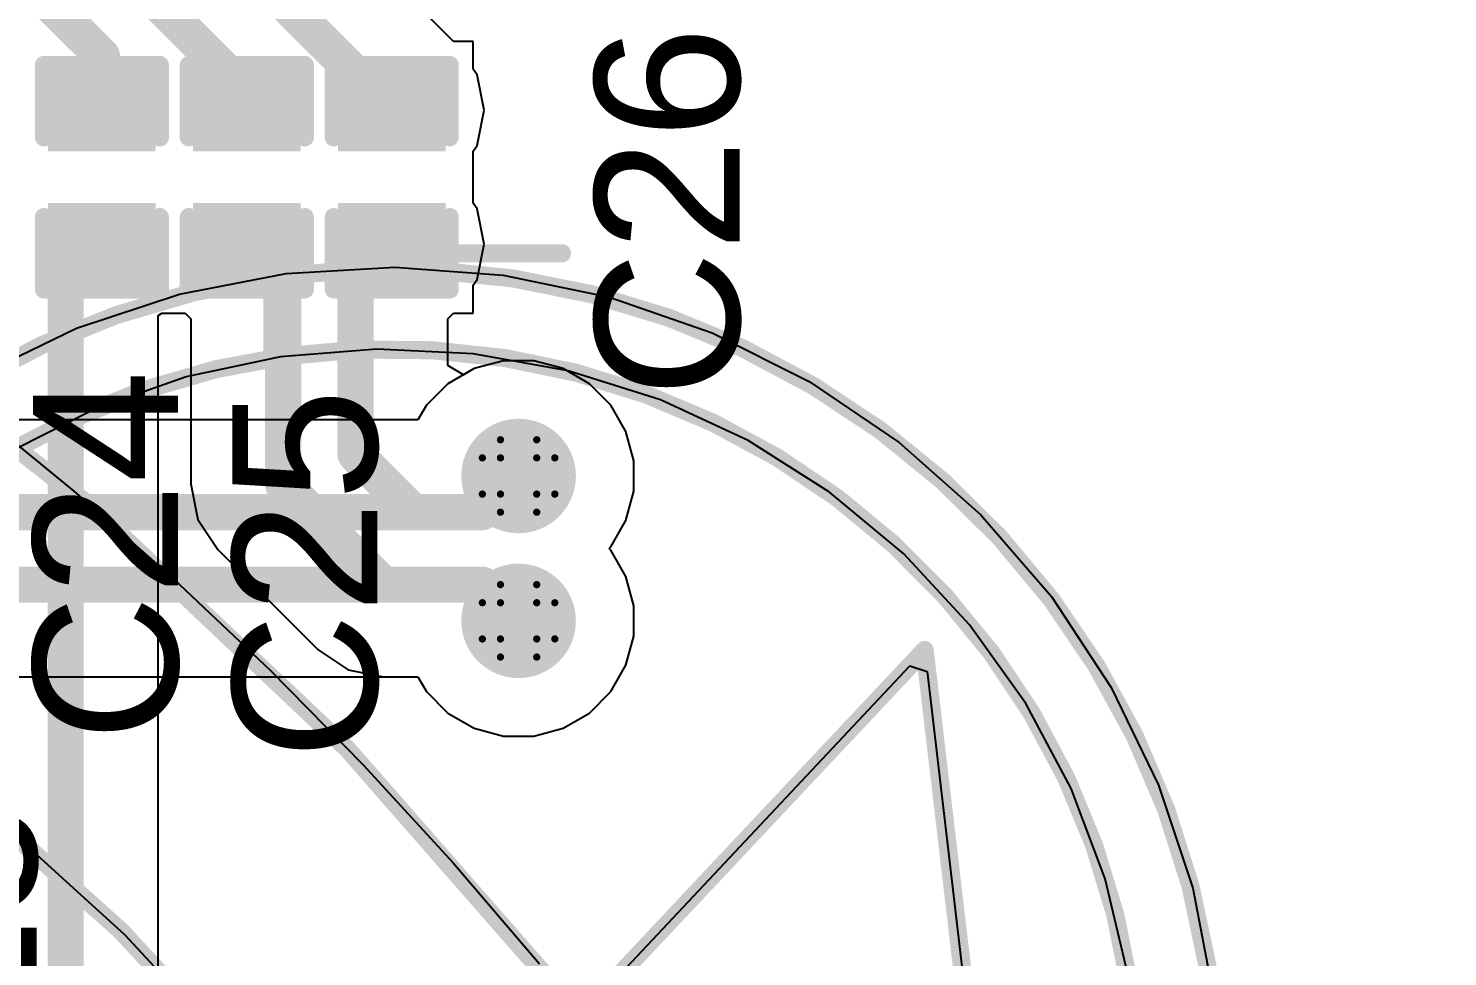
# Model space of a CAD drawing. Header units: inches. Extents: x -60 to 307, y -25 to 134.
# Drawn here: x 24.35 to 34.3, y 3.49 to 10 of the extents above; entities that cross this region are included whole.
import ezdxf

# ---------------------------------------------------------------- set-up
doc = ezdxf.new("R2010")
doc.units = ezdxf.units.IN
for name, color, linetype in [('BOARD OUTLINE', 216, 'Continuous'), ('Bottom Layer', 5, 'Continuous'), ('Bottom Overlay', 54, 'Continuous'), ('Bottom Solder', 6, 'Continuous'), ('Drill Drawing', 1, 'Continuous'), ('Top Layer', 1, 'Continuous'), ('Top Overlay', 2, 'Continuous'), ('Top Paste', 8, 'Continuous'), ('Top Solder', 216, 'Continuous'), ('Via Holes', 16, 'Continuous')]:
    doc.layers.add(name, color=color, linetype=linetype)
doc.styles.add('Arial', font='', dxfattribs={"height": 0.2})
doc.styles.get('Arial').set_extended_font_data('Arial')

# ---------------------------------------------------------------- blocks, each defined once
blk = doc.blocks.new('C___0402_52')
at = {"layer": 'Top Layer'}
for points in [[(-0.6985, -0.3175), (-0.6985, 0.3175), (-0.2413, 0.3175), (-0.2413, -0.3175)], [(0.2413, -0.3175), (0.2413, 0.3175), (0.6985, 0.3175), (0.6985, -0.3175)]]:
    blk.add_hatch(color=1, dxfattribs=at).paths.add_polyline_path(points)
at = {"layer": 'Top Paste'}
for points in [[(-0.6985, -0.3175), (-0.6985, 0.3175), (-0.2413, 0.3175), (-0.2413, -0.3175)], [(0.2413, -0.3175), (0.2413, 0.3175), (0.6985, 0.3175), (0.6985, -0.3175)]]:
    blk.add_hatch(color=8, dxfattribs=at).paths.add_polyline_path(points)
at = {"layer": 'Top Solder'}
for points in [[(-0.7585, -0.3775), (-0.7585, 0.3775), (-0.1813, 0.3775), (-0.1813, -0.3775)], [(0.1813, -0.3775), (0.1813, 0.3775), (0.7585, 0.3775), (0.7585, -0.3775)]]:
    blk.add_hatch(color=216, dxfattribs=at).paths.add_polyline_path(points)
at = {"layer": 'Top Overlay'}
for points in [[(-0.7874, 0.4064, 0.127, 0.127, 0), (-0.7874, -0.4064, 0.127, 0.127, 0)], [(-0.7874, 0.4064, 0.127, 0.127, 0), (-0.2794, 0.4064, 0.127, 0.127, 0)], [(0.2794, 0.4064, 0.127, 0.127, 0), (0.7874, 0.4064, 0.127, 0.127, 0)], [(0.7874, 0.4064, 0.127, 0.127, 0), (0.7874, -0.4064, 0.127, 0.127, 0)], [(-0.7874, -0.4064, 0.127, 0.127, 0), (-0.2794, -0.4064, 0.127, 0.127, 0)], [(0.2794, -0.4064, 0.127, 0.127, 0), (0.7874, -0.4064, 0.127, 0.127, 0)]]:
    blk.add_lwpolyline(points, format="xyseb", dxfattribs=at)
for points in [[(-0.8191, 0.4064, 0.0635, 0.0635, 1), (-0.7556, 0.4064, 0.0635, 0.0635, 1)], [(-0.8191, 0.4064, 0.0635, 0.0635, 1), (-0.7556, 0.4064, 0.0635, 0.0635, 1)], [(-0.3111, 0.4064, 0.0635, 0.0635, 1), (-0.2477, 0.4064, 0.0635, 0.0635, 1)], [(0.2477, 0.4064, 0.0635, 0.0635, 1), (0.3111, 0.4064, 0.0635, 0.0635, 1)], [(0.7556, 0.4064, 0.0635, 0.0635, 1), (0.8191, 0.4064, 0.0635, 0.0635, 1)], [(0.7556, 0.4064, 0.0635, 0.0635, 1), (0.8191, 0.4064, 0.0635, 0.0635, 1)], [(-0.8191, -0.4064, 0.0635, 0.0635, 1), (-0.7556, -0.4064, 0.0635, 0.0635, 1)], [(-0.8191, -0.4064, 0.0635, 0.0635, 1), (-0.7556, -0.4064, 0.0635, 0.0635, 1)], [(-0.3111, -0.4064, 0.0635, 0.0635, 1), (-0.2477, -0.4064, 0.0635, 0.0635, 1)], [(0.2477, -0.4064, 0.0635, 0.0635, 1), (0.3111, -0.4064, 0.0635, 0.0635, 1)], [(0.7556, -0.4064, 0.0635, 0.0635, 1), (0.8191, -0.4064, 0.0635, 0.0635, 1)], [(0.7556, -0.4064, 0.0635, 0.0635, 1), (0.8191, -0.4064, 0.0635, 0.0635, 1)]]:
    blk.add_lwpolyline(points, format="xyseb", close=True, dxfattribs=at)
blk = doc.blocks.new('C___0402_53')
at = {"layer": 'Top Layer'}
for points in [[(-0.6985, -0.3175), (-0.6985, 0.3175), (-0.2413, 0.3175), (-0.2413, -0.3175)], [(0.2413, -0.3175), (0.2413, 0.3175), (0.6985, 0.3175), (0.6985, -0.3175)]]:
    blk.add_hatch(color=1, dxfattribs=at).paths.add_polyline_path(points)
at = {"layer": 'Top Paste'}
for points in [[(-0.6985, -0.3175), (-0.6985, 0.3175), (-0.2413, 0.3175), (-0.2413, -0.3175)], [(0.2413, -0.3175), (0.2413, 0.3175), (0.6985, 0.3175), (0.6985, -0.3175)]]:
    blk.add_hatch(color=8, dxfattribs=at).paths.add_polyline_path(points)
at = {"layer": 'Top Solder'}
for points in [[(-0.7585, -0.3775), (-0.7585, 0.3775), (-0.1813, 0.3775), (-0.1813, -0.3775)], [(0.1813, -0.3775), (0.1813, 0.3775), (0.7585, 0.3775), (0.7585, -0.3775)]]:
    blk.add_hatch(color=216, dxfattribs=at).paths.add_polyline_path(points)
at = {"layer": 'Top Overlay'}
for points in [[(-0.7874, 0.4064, 0.127, 0.127, 0), (-0.7874, -0.4064, 0.127, 0.127, 0)], [(-0.7874, 0.4064, 0.127, 0.127, 0), (-0.2794, 0.4064, 0.127, 0.127, 0)], [(0.2794, 0.4064, 0.127, 0.127, 0), (0.7874, 0.4064, 0.127, 0.127, 0)], [(0.7874, 0.4064, 0.127, 0.127, 0), (0.7874, -0.4064, 0.127, 0.127, 0)], [(-0.7874, -0.4064, 0.127, 0.127, 0), (-0.2794, -0.4064, 0.127, 0.127, 0)], [(0.2794, -0.4064, 0.127, 0.127, 0), (0.7874, -0.4064, 0.127, 0.127, 0)]]:
    blk.add_lwpolyline(points, format="xyseb", dxfattribs=at)
for points in [[(-0.8191, 0.4064, 0.0635, 0.0635, 1), (-0.7556, 0.4064, 0.0635, 0.0635, 1)], [(-0.8191, 0.4064, 0.0635, 0.0635, 1), (-0.7556, 0.4064, 0.0635, 0.0635, 1)], [(-0.3111, 0.4064, 0.0635, 0.0635, 1), (-0.2477, 0.4064, 0.0635, 0.0635, 1)], [(0.2477, 0.4064, 0.0635, 0.0635, 1), (0.3111, 0.4064, 0.0635, 0.0635, 1)], [(0.7556, 0.4064, 0.0635, 0.0635, 1), (0.8191, 0.4064, 0.0635, 0.0635, 1)], [(0.7556, 0.4064, 0.0635, 0.0635, 1), (0.8191, 0.4064, 0.0635, 0.0635, 1)], [(-0.8191, -0.4064, 0.0635, 0.0635, 1), (-0.7556, -0.4064, 0.0635, 0.0635, 1)], [(-0.8191, -0.4064, 0.0635, 0.0635, 1), (-0.7556, -0.4064, 0.0635, 0.0635, 1)], [(-0.3111, -0.4064, 0.0635, 0.0635, 1), (-0.2477, -0.4064, 0.0635, 0.0635, 1)], [(0.2477, -0.4064, 0.0635, 0.0635, 1), (0.3111, -0.4064, 0.0635, 0.0635, 1)], [(0.7556, -0.4064, 0.0635, 0.0635, 1), (0.8191, -0.4064, 0.0635, 0.0635, 1)], [(0.7556, -0.4064, 0.0635, 0.0635, 1), (0.8191, -0.4064, 0.0635, 0.0635, 1)]]:
    blk.add_lwpolyline(points, format="xyseb", close=True, dxfattribs=at)
blk = doc.blocks.new('C___0402_54')
at = {"layer": 'Top Layer'}
for points in [[(-0.6985, -0.3175), (-0.6985, 0.3175), (-0.2413, 0.3175), (-0.2413, -0.3175)], [(0.2413, -0.3175), (0.2413, 0.3175), (0.6985, 0.3175), (0.6985, -0.3175)]]:
    blk.add_hatch(color=1, dxfattribs=at).paths.add_polyline_path(points)
at = {"layer": 'Top Paste'}
for points in [[(-0.6985, -0.3175), (-0.6985, 0.3175), (-0.2413, 0.3175), (-0.2413, -0.3175)], [(0.2413, -0.3175), (0.2413, 0.3175), (0.6985, 0.3175), (0.6985, -0.3175)]]:
    blk.add_hatch(color=8, dxfattribs=at).paths.add_polyline_path(points)
at = {"layer": 'Top Solder'}
for points in [[(-0.7585, -0.3775), (-0.7585, 0.3775), (-0.1813, 0.3775), (-0.1813, -0.3775)], [(0.1813, -0.3775), (0.1813, 0.3775), (0.7585, 0.3775), (0.7585, -0.3775)]]:
    blk.add_hatch(color=216, dxfattribs=at).paths.add_polyline_path(points)
at = {"layer": 'Top Overlay'}
for points in [[(-0.7874, 0.4064, 0.127, 0.127, 0), (-0.7874, -0.4064, 0.127, 0.127, 0)], [(-0.7874, 0.4064, 0.127, 0.127, 0), (-0.2794, 0.4064, 0.127, 0.127, 0)], [(0.2794, 0.4064, 0.127, 0.127, 0), (0.7874, 0.4064, 0.127, 0.127, 0)], [(0.7874, 0.4064, 0.127, 0.127, 0), (0.7874, -0.4064, 0.127, 0.127, 0)], [(-0.7874, -0.4064, 0.127, 0.127, 0), (-0.2794, -0.4064, 0.127, 0.127, 0)], [(0.2794, -0.4064, 0.127, 0.127, 0), (0.7874, -0.4064, 0.127, 0.127, 0)]]:
    blk.add_lwpolyline(points, format="xyseb", dxfattribs=at)
for points in [[(-0.8191, 0.4064, 0.0635, 0.0635, 1), (-0.7556, 0.4064, 0.0635, 0.0635, 1)], [(-0.8191, 0.4064, 0.0635, 0.0635, 1), (-0.7556, 0.4064, 0.0635, 0.0635, 1)], [(-0.3111, 0.4064, 0.0635, 0.0635, 1), (-0.2477, 0.4064, 0.0635, 0.0635, 1)], [(0.2477, 0.4064, 0.0635, 0.0635, 1), (0.3111, 0.4064, 0.0635, 0.0635, 1)], [(0.7556, 0.4064, 0.0635, 0.0635, 1), (0.8191, 0.4064, 0.0635, 0.0635, 1)], [(0.7556, 0.4064, 0.0635, 0.0635, 1), (0.8191, 0.4064, 0.0635, 0.0635, 1)], [(-0.8191, -0.4064, 0.0635, 0.0635, 1), (-0.7556, -0.4064, 0.0635, 0.0635, 1)], [(-0.8191, -0.4064, 0.0635, 0.0635, 1), (-0.7556, -0.4064, 0.0635, 0.0635, 1)], [(-0.3111, -0.4064, 0.0635, 0.0635, 1), (-0.2477, -0.4064, 0.0635, 0.0635, 1)], [(0.2477, -0.4064, 0.0635, 0.0635, 1), (0.3111, -0.4064, 0.0635, 0.0635, 1)], [(0.7556, -0.4064, 0.0635, 0.0635, 1), (0.8191, -0.4064, 0.0635, 0.0635, 1)], [(0.7556, -0.4064, 0.0635, 0.0635, 1), (0.8191, -0.4064, 0.0635, 0.0635, 1)]]:
    blk.add_lwpolyline(points, format="xyseb", close=True, dxfattribs=at)

msp = doc.modelspace()

# ---------------------------------------------------------------- hatches: boundary and pattern name
at = {"layer": 'Bottom Layer'}
h = msp.add_hatch(color=5, dxfattribs=at)
edge = h.paths.add_edge_path()
edge.add_arc((27.7876, 6.858), 0.3, 0, 360)
h = msp.add_hatch(color=5, dxfattribs=at)
edge = h.paths.add_edge_path()
edge.add_arc((27.7876, 5.842), 0.3, 0, 360)
at = {"layer": 'Bottom Solder'}
h = msp.add_hatch(color=6, dxfattribs=at)
edge = h.paths.add_edge_path()
edge.add_arc((27.7876, 6.858), 0.4016, 0, 360)
h = msp.add_hatch(color=6, dxfattribs=at)
edge = h.paths.add_edge_path()
edge.add_arc((27.7876, 5.842), 0.4016, 0, 360)
at = {"layer": 'Top Layer'}
h = msp.add_hatch(color=1, dxfattribs=at)
edge = h.paths.add_edge_path()
edge.add_arc((27.7876, 6.858), 0.3, 0, 360)
h = msp.add_hatch(color=1, dxfattribs=at)
edge = h.paths.add_edge_path()
edge.add_arc((27.7876, 5.842), 0.3, 0, 360)
at = {"layer": 'Top Solder'}
h = msp.add_hatch(color=216, dxfattribs=at)
edge = h.paths.add_edge_path()
edge.add_arc((27.7876, 6.858), 0.4016, 0, 360)
h = msp.add_hatch(color=216, dxfattribs=at)
edge = h.paths.add_edge_path()
edge.add_arc((27.7876, 5.842), 0.4016, 0, 360)
at = {"layer": 'Via Holes'}
h = msp.add_hatch(color=7, dxfattribs=at)
edge = h.paths.add_edge_path()
edge.add_arc((27.7876, 6.858), 0.15, 0, 360)
h = msp.add_hatch(color=7, dxfattribs=at)
edge = h.paths.add_edge_path()
edge.add_arc((27.7876, 5.842), 0.15, 0, 360)

# ---------------------------------------------------------------- linework, layer by layer
at = {"layer": 'BOARD OUTLINE'}
msp.add_lwpolyline([(33.8897, 54.2383, 0.254, 0.254, -6.230382), (11.9835, 54.2604, 0.254, 0.254, 0)], format="xyseb", dxfattribs=at)
at = {"layer": 'Bottom Layer'}
for p, q in [((27.6812, 7.666), (27.4757, 7.6109)), ((27.894, 7.666), (27.6812, 7.666)), ((28.0995, 7.6109), (27.894, 7.666)), ((27.4757, 7.6109), (27.2915, 7.5046)), ((28.2837, 7.5046), (28.0995, 7.6109)), ((27.2915, 7.5046), (27.141, 7.3541)), ((28.4342, 7.3541), (28.2837, 7.5046)), ((27.141, 7.3541), (27.0818, 7.2514)), ((28.5405, 7.1699), (28.4342, 7.3541)), ((27.0818, 7.2514), (20.3911, 7.2514)), ((28.5956, 6.9644), (28.5405, 7.1699)), ((28.5956, 6.7516), (28.5956, 6.9644)), ((28.5405, 6.5461), (28.5956, 6.7516)), ((28.4342, 6.3619), (28.5405, 6.5461)), ((28.4223, 6.35), (28.4342, 6.3619)), ((28.4342, 6.3381), (28.4223, 6.35)), ((28.5405, 6.1539), (28.4342, 6.3381)), ((28.5956, 5.9484), (28.5405, 6.1539)), ((28.5956, 5.7356), (28.5956, 5.9484)), ((28.5405, 5.5301), (28.5956, 5.7356)), ((28.4342, 5.3459), (28.5405, 5.5301)), ((13.8938, 5.4486), (27.0818, 5.4486)), ((27.0818, 5.4486), (27.141, 5.3459)), ((27.141, 5.3459), (27.2915, 5.1954)), ((28.2837, 5.1954), (28.4342, 5.3459)), ((27.2915, 5.1954), (27.4757, 5.0891)), ((28.0995, 5.0891), (28.2837, 5.1954)), ((27.4757, 5.0891), (27.6812, 5.034)), ((27.894, 5.034), (28.0995, 5.0891)), ((27.6812, 5.034), (27.894, 5.034))]:
    msp.add_line(p, q, dxfattribs=at)
for points in [[(27.4658, 6.604, 0.254, 0.254, 0), (27.7198, 6.858, 0.254, 0.254, 0)], [(27.7198, 6.858, 0.254, 0.254, 0), (27.7876, 6.858, 0.254, 0.254, 0)], [(20.5994, 6.604, 0.254, 0.254, 0), (27.4658, 6.604, 0.254, 0.254, 0)], [(13.8938, 6.096, 0.254, 0.254, 0), (27.5336, 6.096, 0.254, 0.254, 0)], [(27.5336, 6.096, 0.254, 0.254, 0), (27.7876, 5.842, 0.254, 0.254, 0)]]:
    msp.add_lwpolyline(points, format="xyseb", dxfattribs=at)
for points in [[(27.6563, 6.858, 0.127, 0.127, 1), (27.7833, 6.858, 0.127, 0.127, 1)], [(27.6563, 6.858, 0.127, 0.127, 1), (27.7833, 6.858, 0.127, 0.127, 1)], [(27.7241, 6.858, 0.127, 0.127, 1), (27.8511, 6.858, 0.127, 0.127, 1)], [(27.4023, 6.604, 0.127, 0.127, 1), (27.5293, 6.604, 0.127, 0.127, 1)], [(27.4023, 6.604, 0.127, 0.127, 1), (27.5293, 6.604, 0.127, 0.127, 1)], [(27.4701, 6.096, 0.127, 0.127, 1), (27.5971, 6.096, 0.127, 0.127, 1)], [(27.4701, 6.096, 0.127, 0.127, 1), (27.5971, 6.096, 0.127, 0.127, 1)], [(27.7241, 5.842, 0.127, 0.127, 1), (27.8511, 5.842, 0.127, 0.127, 1)]]:
    msp.add_lwpolyline(points, format="xyseb", close=True, dxfattribs=at)
at = {"layer": 'Bottom Overlay'}
for p, q in [((25.411, 8.1342), (26.1591, 8.2774)), ((26.1591, 8.2774), (26.9194, 8.3219)), ((26.9194, 8.3219), (27.6791, 8.2667)), ((27.6791, 8.2667), (28.425, 8.1129)), ((24.688, 7.8945), (25.411, 8.1342)), ((28.425, 8.1129), (29.1446, 7.863)), ((24.0025, 7.5625), (24.688, 7.8945)), ((29.1446, 7.863), (29.8253, 7.5214)), ((26.1185, 7.6937), (25.4562, 7.5527)), ((26.7934, 7.7482), (26.1185, 7.6937)), ((27.4698, 7.7155), (26.7934, 7.7482)), ((28.1363, 7.596), (27.4698, 7.7155)), ((28.7819, 7.3917), (28.1363, 7.596)), ((25.4562, 7.5527), (24.8175, 7.3276)), ((29.8253, 7.5214), (30.4557, 7.0939)), ((29.3959, 7.1061), (28.7819, 7.3917)), ((23.9481, 7.343), (24.6688, 6.7522)), ((24.8175, 7.3276), (24.2131, 7.0223)), ((29.9679, 6.7438), (29.3959, 7.1061)), ((30.4557, 7.0939), (31.0248, 6.5878)), ((24.6688, 6.7522), (25.3682, 6.1363)), ((30.4887, 6.3109), (29.9679, 6.7438)), ((31.0248, 6.5878), (31.5231, 6.0117)), ((30.9493, 5.8146), (30.4887, 6.3109)), ((25.3682, 6.1363), (26.0452, 5.4959)), ((31.5231, 6.0117), (31.9419, 5.3755)), ((31.3423, 5.2631), (30.9493, 5.8146)), ((26.0452, 5.4959), (26.6991, 4.8319)), ((28.3119, 3.1651), (30.531, 5.5274)), ((30.531, 5.5274), (30.6516, 5.4876)), ((30.6516, 5.4876), (30.9926, 2.589)), ((31.9419, 5.3755), (32.2741, 4.6902)), ((31.661, 4.6657), (31.3423, 5.2631)), ((26.6991, 4.8319), (27.329, 4.1451)), ((32.2741, 4.6902), (32.5141, 3.9673)), ((31.9002, 4.0322), (31.661, 4.6657)), ((25.0309, 3.6369), (24.3339, 4.27)), ((27.329, 4.1451), (27.9342, 3.4364)), ((32.0559, 3.3732), (31.9002, 4.0322)), ((32.5141, 3.9673), (32.6576, 3.2193)), ((25.6695, 2.9451), (25.0309, 3.6369))]:
    msp.add_line(p, q, dxfattribs=at)
for points in [[(21.082, 2.921, 0.127, 0.127, -3.727291), (23.6198, -2.3145, 0.127, 0.127, 0)], [(22.8265, 8.177, 0.127, 0.127, -0.07106), (28.224, 3.0716, 0.127, 0.127, 0)], [(21.6403, 2.8684, 0.127, 0.127, -3.472919), (24.2692, -2.0592, 0.127, 0.127, 0)], [(20.6294, 6.272, 0.127, 0.127, -0.270243), (27.9446, -1.6528, 0.127, 0.127, 0)], [(28.2479, 3.097, 0.127, 0.127, 0), (30.634, 5.6371, 0.127, 0.127, 0)], [(30.634, 5.6371, 0.127, 0.127, 0), (30.9926, 2.589, 0.127, 0.127, 0)]]:
    msp.add_lwpolyline(points, format="xyseb", dxfattribs=at)
msp.add_lwpolyline([(30.6023, 5.6371, 0.0635, 0.0635, 1), (30.6658, 5.6371, 0.0635, 0.0635, 1)], format="xyseb", close=True, dxfattribs=at)
msp.add_lwpolyline([(30.6023, 5.6371, 0.0635, 0.0635, 1), (30.6658, 5.6371, 0.0635, 0.0635, 1)], format="xyseb", close=True, dxfattribs=at)
at = {"layer": 'Drill Drawing'}
for points in [[(27.6606, 6.985, 0.0508, 0.0508, 0), (27.6606, 7.112, 0.0508, 0.0508, 0)], [(27.6606, 7.112, 0.0508, 0.0508, 0), (27.9146, 7.112, 0.0508, 0.0508, 0)], [(27.9146, 6.985, 0.0508, 0.0508, 0), (27.9146, 7.112, 0.0508, 0.0508, 0)], [(27.5336, 6.731, 0.0508, 0.0508, 0), (27.5336, 6.985, 0.0508, 0.0508, 0)], [(27.5336, 6.985, 0.0508, 0.0508, 0), (27.6606, 6.985, 0.0508, 0.0508, 0)], [(27.9146, 6.985, 0.0508, 0.0508, 0), (28.0416, 6.985, 0.0508, 0.0508, 0)], [(28.0416, 6.731, 0.0508, 0.0508, 0), (28.0416, 6.985, 0.0508, 0.0508, 0)], [(27.5336, 6.731, 0.0508, 0.0508, 0), (27.6606, 6.731, 0.0508, 0.0508, 0)], [(27.6606, 6.604, 0.0508, 0.0508, 0), (27.6606, 6.731, 0.0508, 0.0508, 0)], [(27.9146, 6.731, 0.0508, 0.0508, 0), (28.0416, 6.731, 0.0508, 0.0508, 0)], [(27.9146, 6.604, 0.0508, 0.0508, 0), (27.9146, 6.731, 0.0508, 0.0508, 0)], [(27.6606, 6.604, 0.0508, 0.0508, 0), (27.9146, 6.604, 0.0508, 0.0508, 0)], [(27.6606, 5.969, 0.0508, 0.0508, 0), (27.6606, 6.096, 0.0508, 0.0508, 0)], [(27.6606, 6.096, 0.0508, 0.0508, 0), (27.9146, 6.096, 0.0508, 0.0508, 0)], [(27.9146, 5.969, 0.0508, 0.0508, 0), (27.9146, 6.096, 0.0508, 0.0508, 0)], [(27.5336, 5.715, 0.0508, 0.0508, 0), (27.5336, 5.969, 0.0508, 0.0508, 0)], [(27.5336, 5.969, 0.0508, 0.0508, 0), (27.6606, 5.969, 0.0508, 0.0508, 0)], [(27.9146, 5.969, 0.0508, 0.0508, 0), (28.0416, 5.969, 0.0508, 0.0508, 0)], [(28.0416, 5.715, 0.0508, 0.0508, 0), (28.0416, 5.969, 0.0508, 0.0508, 0)], [(27.5336, 5.715, 0.0508, 0.0508, 0), (27.6606, 5.715, 0.0508, 0.0508, 0)], [(27.6606, 5.588, 0.0508, 0.0508, 0), (27.6606, 5.715, 0.0508, 0.0508, 0)], [(27.9146, 5.715, 0.0508, 0.0508, 0), (28.0416, 5.715, 0.0508, 0.0508, 0)], [(27.9146, 5.588, 0.0508, 0.0508, 0), (27.9146, 5.715, 0.0508, 0.0508, 0)], [(27.6606, 5.588, 0.0508, 0.0508, 0), (27.9146, 5.588, 0.0508, 0.0508, 0)]]:
    msp.add_lwpolyline(points, format="xyseb", dxfattribs=at)
for points in [[(27.6479, 7.112, 0.0254, 0.0254, 1), (27.6733, 7.112, 0.0254, 0.0254, 1)], [(27.6479, 7.112, 0.0254, 0.0254, 1), (27.6733, 7.112, 0.0254, 0.0254, 1)], [(27.9019, 7.112, 0.0254, 0.0254, 1), (27.9273, 7.112, 0.0254, 0.0254, 1)], [(27.9019, 7.112, 0.0254, 0.0254, 1), (27.9273, 7.112, 0.0254, 0.0254, 1)], [(27.5209, 6.985, 0.0254, 0.0254, 1), (27.5463, 6.985, 0.0254, 0.0254, 1)], [(27.5209, 6.985, 0.0254, 0.0254, 1), (27.5463, 6.985, 0.0254, 0.0254, 1)], [(27.6479, 6.985, 0.0254, 0.0254, 1), (27.6733, 6.985, 0.0254, 0.0254, 1)], [(27.6479, 6.985, 0.0254, 0.0254, 1), (27.6733, 6.985, 0.0254, 0.0254, 1)], [(27.9019, 6.985, 0.0254, 0.0254, 1), (27.9273, 6.985, 0.0254, 0.0254, 1)], [(27.9019, 6.985, 0.0254, 0.0254, 1), (27.9273, 6.985, 0.0254, 0.0254, 1)], [(28.0289, 6.985, 0.0254, 0.0254, 1), (28.0543, 6.985, 0.0254, 0.0254, 1)], [(28.0289, 6.985, 0.0254, 0.0254, 1), (28.0543, 6.985, 0.0254, 0.0254, 1)], [(27.5209, 6.731, 0.0254, 0.0254, 1), (27.5463, 6.731, 0.0254, 0.0254, 1)], [(27.5209, 6.731, 0.0254, 0.0254, 1), (27.5463, 6.731, 0.0254, 0.0254, 1)], [(27.6479, 6.731, 0.0254, 0.0254, 1), (27.6733, 6.731, 0.0254, 0.0254, 1)], [(27.6479, 6.731, 0.0254, 0.0254, 1), (27.6733, 6.731, 0.0254, 0.0254, 1)], [(27.9019, 6.731, 0.0254, 0.0254, 1), (27.9273, 6.731, 0.0254, 0.0254, 1)], [(27.9019, 6.731, 0.0254, 0.0254, 1), (27.9273, 6.731, 0.0254, 0.0254, 1)], [(28.0289, 6.731, 0.0254, 0.0254, 1), (28.0543, 6.731, 0.0254, 0.0254, 1)], [(28.0289, 6.731, 0.0254, 0.0254, 1), (28.0543, 6.731, 0.0254, 0.0254, 1)], [(27.6479, 6.604, 0.0254, 0.0254, 1), (27.6733, 6.604, 0.0254, 0.0254, 1)], [(27.6479, 6.604, 0.0254, 0.0254, 1), (27.6733, 6.604, 0.0254, 0.0254, 1)], [(27.9019, 6.604, 0.0254, 0.0254, 1), (27.9273, 6.604, 0.0254, 0.0254, 1)], [(27.9019, 6.604, 0.0254, 0.0254, 1), (27.9273, 6.604, 0.0254, 0.0254, 1)], [(27.6479, 6.096, 0.0254, 0.0254, 1), (27.6733, 6.096, 0.0254, 0.0254, 1)], [(27.6479, 6.096, 0.0254, 0.0254, 1), (27.6733, 6.096, 0.0254, 0.0254, 1)], [(27.9019, 6.096, 0.0254, 0.0254, 1), (27.9273, 6.096, 0.0254, 0.0254, 1)], [(27.9019, 6.096, 0.0254, 0.0254, 1), (27.9273, 6.096, 0.0254, 0.0254, 1)], [(27.5209, 5.969, 0.0254, 0.0254, 1), (27.5463, 5.969, 0.0254, 0.0254, 1)], [(27.5209, 5.969, 0.0254, 0.0254, 1), (27.5463, 5.969, 0.0254, 0.0254, 1)], [(27.6479, 5.969, 0.0254, 0.0254, 1), (27.6733, 5.969, 0.0254, 0.0254, 1)], [(27.6479, 5.969, 0.0254, 0.0254, 1), (27.6733, 5.969, 0.0254, 0.0254, 1)], [(27.9019, 5.969, 0.0254, 0.0254, 1), (27.9273, 5.969, 0.0254, 0.0254, 1)], [(27.9019, 5.969, 0.0254, 0.0254, 1), (27.9273, 5.969, 0.0254, 0.0254, 1)], [(28.0289, 5.969, 0.0254, 0.0254, 1), (28.0543, 5.969, 0.0254, 0.0254, 1)], [(28.0289, 5.969, 0.0254, 0.0254, 1), (28.0543, 5.969, 0.0254, 0.0254, 1)], [(27.5209, 5.715, 0.0254, 0.0254, 1), (27.5463, 5.715, 0.0254, 0.0254, 1)], [(27.5209, 5.715, 0.0254, 0.0254, 1), (27.5463, 5.715, 0.0254, 0.0254, 1)], [(27.6479, 5.715, 0.0254, 0.0254, 1), (27.6733, 5.715, 0.0254, 0.0254, 1)], [(27.6479, 5.715, 0.0254, 0.0254, 1), (27.6733, 5.715, 0.0254, 0.0254, 1)], [(27.9019, 5.715, 0.0254, 0.0254, 1), (27.9273, 5.715, 0.0254, 0.0254, 1)], [(27.9019, 5.715, 0.0254, 0.0254, 1), (27.9273, 5.715, 0.0254, 0.0254, 1)], [(28.0289, 5.715, 0.0254, 0.0254, 1), (28.0543, 5.715, 0.0254, 0.0254, 1)], [(28.0289, 5.715, 0.0254, 0.0254, 1), (28.0543, 5.715, 0.0254, 0.0254, 1)], [(27.6479, 5.588, 0.0254, 0.0254, 1), (27.6733, 5.588, 0.0254, 0.0254, 1)], [(27.6479, 5.588, 0.0254, 0.0254, 1), (27.6733, 5.588, 0.0254, 0.0254, 1)], [(27.9019, 5.588, 0.0254, 0.0254, 1), (27.9273, 5.588, 0.0254, 0.0254, 1)], [(27.9019, 5.588, 0.0254, 0.0254, 1), (27.9273, 5.588, 0.0254, 0.0254, 1)]]:
    msp.add_lwpolyline(points, format="xyseb", close=True, dxfattribs=at)
at = {"layer": 'Top Layer'}
for p, q in [((27.3316, 9.906), (26.1118, 11.1258)), ((27.4701, 9.906), (27.3316, 9.906)), ((27.4701, 9.7111), (27.4701, 9.906)), ((27.4968, 9.6712), (27.4701, 9.7111)), ((27.546, 9.4234), (27.4968, 9.6712)), ((27.4968, 9.1756), (27.546, 9.4234)), ((27.4701, 9.1357), (27.4968, 9.1756)), ((27.4701, 8.7713), (27.4701, 9.1357)), ((27.4968, 8.7314), (27.4701, 8.7713)), ((27.546, 8.4836), (27.4968, 8.7314)), ((27.4968, 8.2358), (27.546, 8.4836)), ((27.4701, 8.1959), (27.4968, 8.2358)), ((27.4701, 8.001), (27.4701, 8.1959)), ((25.26, 7.9828), (25.2873, 8.001)), ((25.26, -1.6515), (25.26, 7.9828)), ((25.2873, 8.001), (25.4496, 8.001)), ((25.4496, 8.001), (25.4892, 7.9614)), ((25.4892, 7.9614), (25.4892, 6.8)), ((27.292, 7.9614), (27.3316, 8.001)), ((27.292, 7.6319), (27.292, 7.9614)), ((27.3316, 8.001), (27.4701, 8.001)), ((27.6812, 7.666), (27.4757, 7.6109)), ((27.894, 7.666), (27.6812, 7.666)), ((28.0995, 7.6109), (27.894, 7.666)), ((27.402, 7.5684), (27.292, 7.6319)), ((27.4757, 7.6109), (27.402, 7.5684)), ((28.2837, 7.5046), (28.0995, 7.6109)), ((28.4342, 7.3541), (28.2837, 7.5046)), ((28.5405, 7.1699), (28.4342, 7.3541)), ((28.5956, 6.9644), (28.5405, 7.1699)), ((28.5956, 6.7516), (28.5956, 6.9644)), ((25.4892, 6.8), (25.5384, 6.5522)), ((28.5405, 6.5461), (28.5956, 6.7516)), ((25.5384, 6.5522), (25.6788, 6.3422)), ((28.4342, 6.3619), (28.5405, 6.5461)), ((25.6788, 6.3422), (26.3828, 5.6382)), ((28.4223, 6.35), (28.4342, 6.3619)), ((28.4342, 6.3381), (28.4223, 6.35)), ((28.5405, 6.1539), (28.4342, 6.3381)), ((28.5956, 5.9484), (28.5405, 6.1539)), ((28.5956, 5.7356), (28.5956, 5.9484)), ((28.5405, 5.5301), (28.5956, 5.7356)), ((26.3828, 5.6382), (26.5928, 5.4978)), ((26.5928, 5.4978), (26.8406, 5.4486)), ((28.4342, 5.3459), (28.5405, 5.5301)), ((26.8406, 5.4486), (27.0818, 5.4486)), ((27.0818, 5.4486), (27.141, 5.3459)), ((27.141, 5.3459), (27.2915, 5.1954)), ((28.2837, 5.1954), (28.4342, 5.3459)), ((27.2915, 5.1954), (27.4757, 5.0891)), ((28.0995, 5.0891), (28.2837, 5.1954)), ((27.4757, 5.0891), (27.6812, 5.034)), ((27.894, 5.034), (28.0995, 5.0891)), ((27.6812, 5.034), (27.894, 5.034))]:
    msp.add_line(p, q, dxfattribs=at)
for points in [[(25.654, 10.668, 0.254, 0.254, 0), (26.8986, 9.4234, 0.254, 0.254, 0)], [(24.11, 10.561, 0.254, 0.254, 0), (24.8666, 9.8044, 0.254, 0.254, 0)], [(25.2603, 10.1727, 0.254, 0.254, 0), (25.8826, 9.5504, 0.254, 0.254, 0)], [(24.8666, 9.4234, 0.254, 0.254, 0), (24.8666, 9.8044, 0.254, 0.254, 0)], [(25.8826, 9.4234, 0.254, 0.254, 0), (25.8826, 9.5504, 0.254, 0.254, 0)], [(24.6126, 8.3185, 0.254, 0.254, 0), (24.7777, 8.4836, 0.254, 0.254, 0)], [(24.7777, 8.4836, 0.254, 0.254, 0), (24.8666, 8.4836, 0.254, 0.254, 0)], [(25.8826, 8.4836, 0.254, 0.254, 0), (26.1366, 8.2296, 0.254, 0.254, 0)], [(26.6446, 8.2296, 0.254, 0.254, 0), (26.8986, 8.4836, 0.254, 0.254, 0)], [(24.6126, -1.9197, 0.254, 0.254, 0), (24.6126, 8.3185, 0.254, 0.254, 0)], [(26.1366, 6.8, 0.254, 0.254, 0), (26.1366, 8.2296, 0.254, 0.254, 0)], [(26.6446, 7.0104, 0.254, 0.254, 0), (26.6446, 8.2296, 0.254, 0.254, 0)], [(26.6446, 7.0104, 0.254, 0.254, 0), (27.051, 6.604, 0.254, 0.254, 0)], [(27.5336, 6.604, 0.254, 0.254, 0), (27.7876, 6.858, 0.254, 0.254, 0)], [(26.1366, 6.8, 0.254, 0.254, 0), (26.8406, 6.096, 0.254, 0.254, 0)], [(27.051, 6.604, 0.254, 0.254, 0), (27.5336, 6.604, 0.254, 0.254, 0)], [(26.8406, 6.096, 0.254, 0.254, 0), (27.4658, 6.096, 0.254, 0.254, 0)], [(27.4658, 6.096, 0.254, 0.254, 0), (27.7198, 5.842, 0.254, 0.254, 0)], [(27.7198, 5.842, 0.254, 0.254, 0), (27.7876, 5.842, 0.254, 0.254, 0)]]:
    msp.add_lwpolyline(points, format="xyseb", dxfattribs=at)
for points in [[(24.8031, 9.8044, 0.127, 0.127, 1), (24.9301, 9.8044, 0.127, 0.127, 1)], [(24.8031, 9.8044, 0.127, 0.127, 1), (24.9301, 9.8044, 0.127, 0.127, 1)], [(25.8191, 9.5504, 0.127, 0.127, 1), (25.9461, 9.5504, 0.127, 0.127, 1)], [(25.8191, 9.5504, 0.127, 0.127, 1), (25.9461, 9.5504, 0.127, 0.127, 1)], [(24.8031, 9.4234, 0.127, 0.127, 1), (24.9301, 9.4234, 0.127, 0.127, 1)], [(25.8191, 9.4234, 0.127, 0.127, 1), (25.9461, 9.4234, 0.127, 0.127, 1)], [(26.8351, 9.4234, 0.127, 0.127, 1), (26.9621, 9.4234, 0.127, 0.127, 1)], [(24.7142, 8.4836, 0.127, 0.127, 1), (24.8412, 8.4836, 0.127, 0.127, 1)], [(24.7142, 8.4836, 0.127, 0.127, 1), (24.8412, 8.4836, 0.127, 0.127, 1)], [(24.8031, 8.4836, 0.127, 0.127, 1), (24.9301, 8.4836, 0.127, 0.127, 1)], [(25.8191, 8.4836, 0.127, 0.127, 1), (25.9461, 8.4836, 0.127, 0.127, 1)], [(26.8351, 8.4836, 0.127, 0.127, 1), (26.9621, 8.4836, 0.127, 0.127, 1)], [(24.5491, 8.3185, 0.127, 0.127, 1), (24.6761, 8.3185, 0.127, 0.127, 1)], [(24.5491, 8.3185, 0.127, 0.127, 1), (24.6761, 8.3185, 0.127, 0.127, 1)], [(26.0731, 8.2296, 0.127, 0.127, 1), (26.2001, 8.2296, 0.127, 0.127, 1)], [(26.0731, 8.2296, 0.127, 0.127, 1), (26.2001, 8.2296, 0.127, 0.127, 1)], [(26.5811, 8.2296, 0.127, 0.127, 1), (26.7081, 8.2296, 0.127, 0.127, 1)], [(26.5811, 8.2296, 0.127, 0.127, 1), (26.7081, 8.2296, 0.127, 0.127, 1)], [(26.5811, 7.0104, 0.127, 0.127, 1), (26.7081, 7.0104, 0.127, 0.127, 1)], [(26.5811, 7.0104, 0.127, 0.127, 1), (26.7081, 7.0104, 0.127, 0.127, 1)], [(27.7241, 6.858, 0.127, 0.127, 1), (27.8511, 6.858, 0.127, 0.127, 1)], [(26.0731, 6.8, 0.127, 0.127, 1), (26.2001, 6.8, 0.127, 0.127, 1)], [(26.0731, 6.8, 0.127, 0.127, 1), (26.2001, 6.8, 0.127, 0.127, 1)], [(26.9875, 6.604, 0.127, 0.127, 1), (27.1145, 6.604, 0.127, 0.127, 1)], [(26.9875, 6.604, 0.127, 0.127, 1), (27.1145, 6.604, 0.127, 0.127, 1)], [(27.4701, 6.604, 0.127, 0.127, 1), (27.5971, 6.604, 0.127, 0.127, 1)], [(27.4701, 6.604, 0.127, 0.127, 1), (27.5971, 6.604, 0.127, 0.127, 1)], [(26.7771, 6.096, 0.127, 0.127, 1), (26.9041, 6.096, 0.127, 0.127, 1)], [(26.7771, 6.096, 0.127, 0.127, 1), (26.9041, 6.096, 0.127, 0.127, 1)], [(27.4023, 6.096, 0.127, 0.127, 1), (27.5293, 6.096, 0.127, 0.127, 1)], [(27.4023, 6.096, 0.127, 0.127, 1), (27.5293, 6.096, 0.127, 0.127, 1)], [(27.6563, 5.842, 0.127, 0.127, 1), (27.7833, 5.842, 0.127, 0.127, 1)], [(27.6563, 5.842, 0.127, 0.127, 1), (27.7833, 5.842, 0.127, 0.127, 1)], [(27.7241, 5.842, 0.127, 0.127, 1), (27.8511, 5.842, 0.127, 0.127, 1)]]:
    msp.add_lwpolyline(points, format="xyseb", close=True, dxfattribs=at)
at = {"layer": 'Top Overlay'}
for points in [[(27.305, 8.4201, 0.127, 0.127, 0), (28.0924, 8.4201, 0.127, 0.127, 0)], [(26.0625, 7.747, 0.127, 0.127, 0), (26.0625, 8.1661, 0.127, 0.127, 0)], [(26.8732, 8.1661, 0.127, 0.127, 0), (26.8986, 8.1661, 0.127, 0.127, 0)]]:
    msp.add_lwpolyline(points, format="xyseb", dxfattribs=at)
for points in [[(27.2733, 8.4201, 0.0635, 0.0635, 1), (27.3367, 8.4201, 0.0635, 0.0635, 1)], [(28.0606, 8.4201, 0.0635, 0.0635, 1), (28.1242, 8.4201, 0.0635, 0.0635, 1)], [(26.0308, 8.1661, 0.0635, 0.0635, 1), (26.0943, 8.1661, 0.0635, 0.0635, 1)], [(26.8414, 8.1661, 0.0635, 0.0635, 1), (26.9049, 8.1661, 0.0635, 0.0635, 1)], [(26.8668, 8.1661, 0.0635, 0.0635, 1), (26.9304, 8.1661, 0.0635, 0.0635, 1)], [(26.0308, 7.747, 0.0635, 0.0635, 1), (26.0943, 7.747, 0.0635, 0.0635, 1)]]:
    msp.add_lwpolyline(points, format="xyseb", close=True, dxfattribs=at)

# ---------------------------------------------------------------- block references
at = {"rotation": 90}
for name, p in [('C___0402_54', (24.8666, 8.9535)), ('C___0402_53', (25.8826, 8.9535)), ('C___0402_52', (26.8986, 8.9535))]:
    msp.add_blockref(name, p, dxfattribs=at)

# ---------------------------------------------------------------- texts
at = {"layer": 'Top Overlay', "style": 'Arial'}
for s, p in [('C26', (29.3368, 7.4088)), ('C24', (25.3998, 4.9958)), ('C25', (26.7968, 4.8688)), ('C23', (24.4092, 1.9478))]:
    msp.add_text(s, height=1.016, rotation=90, dxfattribs=at).set_placement(p)

doc.saveas('drawing.dxf')
